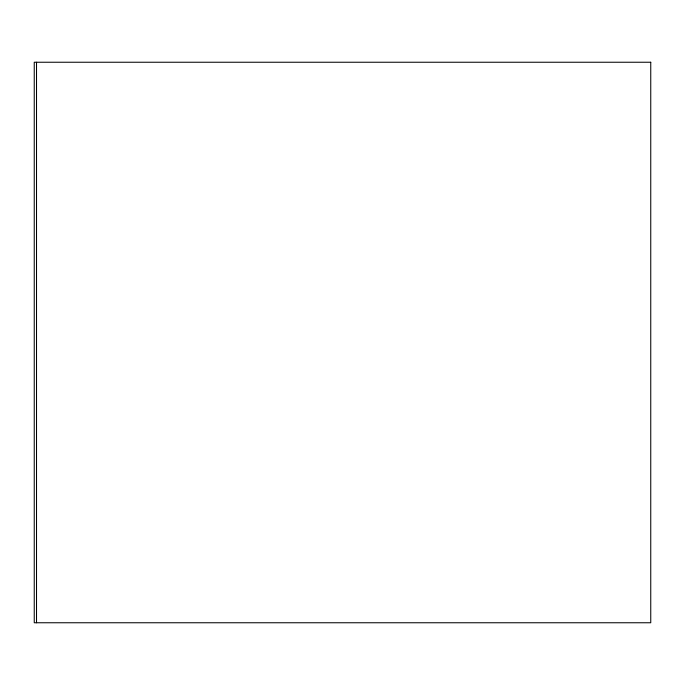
<?xml version="1.0" encoding="UTF-8"?>
<svg xmlns="http://www.w3.org/2000/svg" width="685" height="685" viewBox="0 0 685 685"><rect width="100%" height="100%" fill="white"/><g stroke="black" fill="none" stroke-linecap="round" stroke-linejoin="round"><path stroke-width="1.03" d="M36.519 62.241L36.519 622.759M650.75 62.241L34.25 62.241L34.25 622.759L650.75 622.759L650.75 62.241"/></g></svg>
